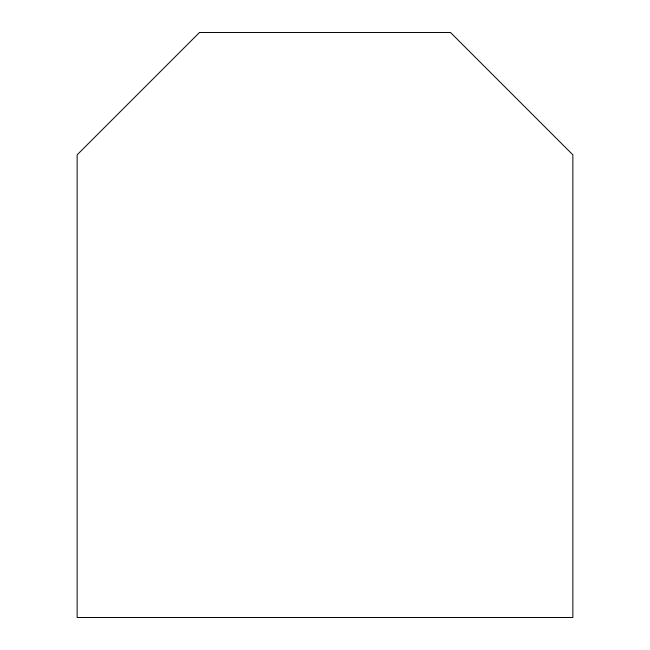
<?xml version="1.0" encoding="UTF-8"?>
<svg xmlns="http://www.w3.org/2000/svg" width="650" height="650" viewBox="0 0 650 650"><rect width="100%" height="100%" fill="white"/><g stroke="black" fill="none" stroke-linecap="round" stroke-linejoin="round"><path stroke-width="0.97" d="M199.469 32.5L77.139 154.83L77.139 617.5L572.861 617.5L572.861 154.83L450.531 32.5L199.469 32.5"/></g></svg>
